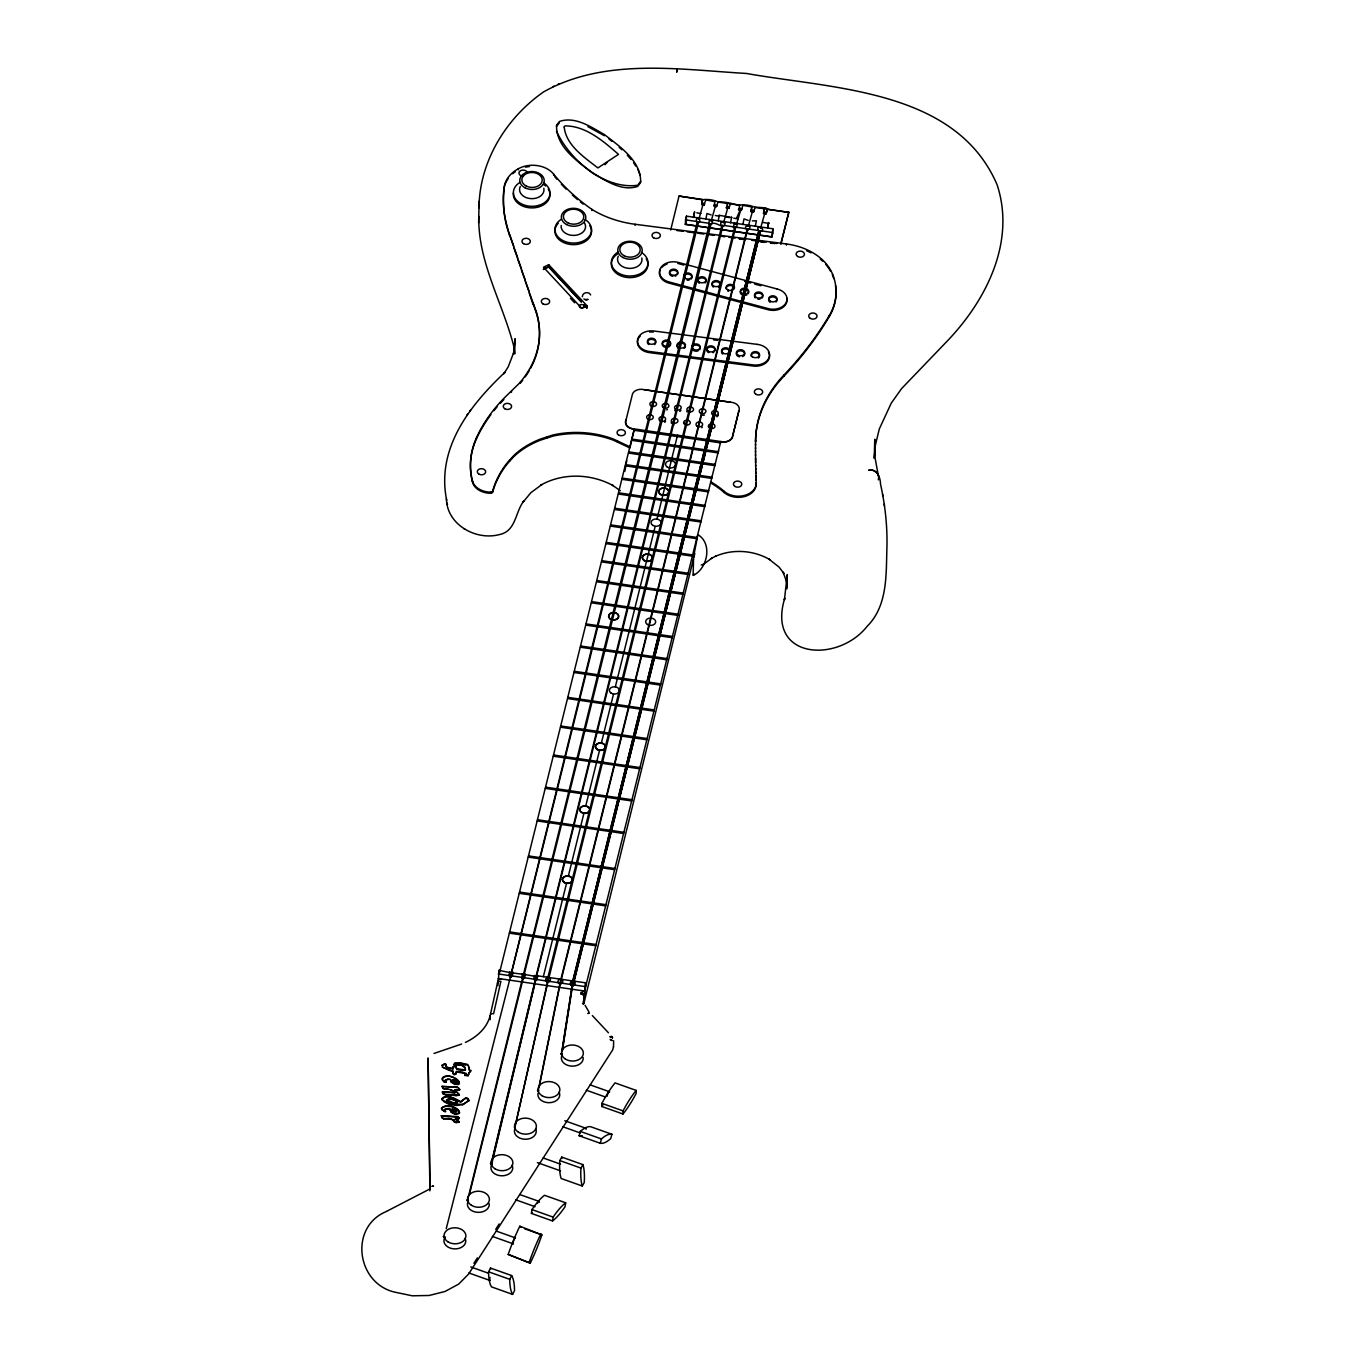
<?xml version="1.0" encoding="UTF-8"?>
<svg xmlns="http://www.w3.org/2000/svg" width="1364" height="1364" viewBox="0 0 1364 1364"><rect width="100%" height="100%" fill="white"/><g stroke="black" fill="none" stroke-linecap="round" stroke-linejoin="round"><path stroke-width="1.5" d="M755.52 448.654L755.554 444.016M755.537 445.141L755.588 440.504A159.366 116.929 1.5 0 1 783.771 375.219A481.424 353.242 1.5 0 0 829.363 315.391A81.908 60.101 1.5 0 0 832.5 273.993A57.765 42.386 1.5 0 0 786.448 243.968L635.113 224.276A90.263 66.222 1.5 0 1 591.874 209.374A216.569 158.906 1.5 0 1 553.682 174.149A24.109 17.698 1.5 0 0 518.337 168.727A36.657 26.888 1.5 0 0 504.015 188.334L503.981 189.477A185.709 136.247 1.5 0 0 507.749 229.868L517.587 257.489M459.532 1112.581C458.304 1115.496 452.575 1113.911 450.853 1111.728L450.342 1110.296M442.737 1077.918C453.905 1070.16 468.415 1091.217 451.416 1082.266L450.904 1080.902M456.36 1068.08L456.65 1068.95C458.85 1069.853 464.664 1071.848 465.448 1069.257M469.25 1068.609L469.284 1067.722M446.727 500.435C435.951 448.551 469.676 405.602 504.816 372.406L503.879 373.719L508.209 366.797L513.904 352.134L513.512 353.873L515.098 338.664L514.688 353.958L513.921 346.337L514.228 348.093C503.435 304.087 477.843 262.809 478.764 216.501M479.02 207.754C479.293 161.6 506.3 117.764 543.656 91.865C605.036 57.459 679.545 69.598 746.381 73.451C833.029 88.967 955.942 89.223 997.05 184.617C1016.129 242.28 985.695 301.495 946.036 342.313L901.638 388.552L891.289 403.079L879.269 429.063L875.347 445.38L874.239 458.202M428.108 1058.276L429.899 1190.823M442.311 1067.177C460.708 1073.332 450.035 1071.848 442.413 1066.921M454.655 1122.009L459.225 1122.026L455.269 1119.196L458.543 1118.957L459.293 1118.122L457.827 1116.587L441.322 1115.752L458.474 1117.338M441.936 1086.648L457.469 1087.057L459.668 1089.751L454.672 1089.972L459.668 1089.751M459.293 1094.832L445.193 1094.883L442.26 1092.649M442.158 1109.904C444.425 1110.057 447 1114.2 442.175 1109.512M454.979 1092.632L442.311 1091.729L454.979 1092.922M454.007 1121.43L451.808 1119.35L443.607 1118.821L442.055 1117.559A2.251 1.654 1.5 0 0 441.476 1115.991M442.669 1093.809L446.301 1094.354M448.057 1089.205C437.196 1088.54 451.774 1088.165 454.468 1091.967M445.312 1080.186L446.267 1082.266L443.368 1081.175M443.607 1118.821L442.055 1117.559M445.585 1065.318L445.687 1064.073L444.238 1063.749L441.919 1065.676M446.539 1100.441C448.722 1095.275 463.487 1103.885 453.82 1103.271C438.321 1101.277 453.53 1095.769 457.503 1102.896M447.511 1079.248C454.007 1080.032 446.301 1078.174 445.295 1080.527L446.267 1082.266M444.732 1109.989L448.108 1108.455L450.222 1109.853M450.12 1108.881L448.875 1108.455M451.416 1082.266L450.802 1080.049M450.853 1111.728L454.382 1113.672L459.378 1113.143M452.643 1080.629C460.486 1076.366 456.241 1088.557 452.797 1079.589M453.411 1072.786L453.274 1073.604M445.636 1065.932L447.545 1067.841L453.087 1068.762L446.574 1067.108M453.053 1066.733L456.053 1065.847L452.916 1067.501M452.234 1109C450.768 1111.779 458.048 1113.553 456.463 1110.296L452.234 1109L456.463 1110.688M456.173 1072.581C455.985 1076.503 450.973 1073.673 455.678 1074.184M453.615 1064.653L460.896 1064.807L464.936 1067.637M453.922 1064.721L454.689 1063.153L461.015 1063.102L467.255 1064.244L468.534 1066.273M453.752 1120.219L449.25 1118.31L443.624 1118.531M454.945 1084.602L451.416 1081.925M454.178 1120.85L453.752 1119.946M478.611 223.048L479.173 201.207M458.764 1121.31L455.406 1119.026M466.028 1073.587C442.175 1069.87 470.103 1071.183 464.766 1075.429L468.057 1075.719L468.704 1073.195M441.885 1086.187L456.411 1087.347M498.133 978.465L584.542 991.048L720.721 441.731A9.139 6.701 1.5 0 0 732.741 435.764L738.862 410.922L732.758 435.542A9.139 6.701 1.5 0 1 720.721 441.51L634.311 428.927A9.139 6.701 1.5 0 1 625.991 420.01L625.974 420.231A9.139 6.701 1.5 0 0 634.311 429.166L629.878 447.955L613.544 440.248A80.544 59.095 1.5 0 0 552.88 436.122L540.656 440.095A83.426 61.209 1.5 0 0 513.597 456.855L507.425 463.692A127.312 93.4 1.5 0 0 492.898 491.245L492.677 492.046A2.114 1.552 1.5 0 1 490.835 493.274L488.636 493.188A18.244 13.384 1.5 0 1 473.001 483.674L471.688 477.417A117.816 86.444 1.5 0 1 476.394 437.929A204.31 149.921 1.5 0 1 507.459 394.844L518.763 383.83A128.165 94.031 1.5 0 0 536.325 311.776L525.379 281.615M459.208 1122.316L456.139 1122.487M456.991 1118.838L455.269 1119.486M457.673 1119.605L459.293 1118.122M472.421 481.952L471.654 478.559A117.816 86.444 1.5 0 1 476.377 439.055L476.394 437.929M447.58 1094.32L456.139 1095.769L459.293 1095.104L454.672 1089.7M468.619 1100.373C468.21 1095.65 463.197 1099.333 461.407 1101.737C456.906 1100.509 445.721 1091.848 441.731 1099.401M460.452 1102.027L465.823 1097.798M462.72 1104.687L468.96 1100.458L462.72 1104.687L456.36 1105.437L448.705 1104.124L443.914 1101.669L441.748 1099.009M464.766 1075.429L466.028 1073.298M467.869 1064.977L465.175 1064.67M468.415 1099.094L466.829 1098.276M468.057 1075.719L468.858 1074.303M470.972 1070.859C468.244 1075.378 470.478 1069.018 470.819 1070.263M490.835 493.274L490.869 492.148A2.114 1.552 1.5 0 0 492.711 490.921L492.933 490.119A127.312 93.4 1.5 0 1 507.459 462.549L513.614 455.712A83.426 61.209 1.5 0 1 540.673 438.969L552.914 434.997A80.544 59.095 1.5 0 1 613.578 439.106L629.912 446.829M492.677 492.046L492.711 490.921M509.676 235.699L507.783 228.743A185.709 136.247 1.5 0 1 504.015 188.334M490.153 1019.692L490.256 1015.549M509.624 461.049L509.659 459.907M511.466 392.235L511.5 391.093M518.32 169.869L518.337 168.727M497.945 985.643L499.156 970.247C512.353 973.76 524.117 973.674 536.598 976.794M499.088 973.265L499.156 970.247M530.511 368.382A128.165 94.031 1.5 0 0 536.291 312.902L533.085 303.32M581.286 301.99L548.635 266.952L548.703 264.684L543.486 267.259L581.814 308.4L587.014 305.826L548.703 264.684M546.845 437.963L546.879 436.838M553.648 175.291L553.682 174.149M587.014 305.826L586.963 307.872L584.133 304.82M591.84 210.499L591.874 209.374M583.673 1002.659L583.911 995.72A2.916 1.961 13.9 0 0 581.235 993.009M535.66 980.443L534.483 979.625L536.683 980.102L537.842 975.874L546.896 977.187C542.275 982.762 552.113 984.331 550.186 977.664L559.257 978.994C554.568 984.586 564.508 986.138 562.531 979.471L571.601 980.784C566.964 986.343 576.784 987.877 574.875 981.262L585.582 982.813L584.269 1001.807L693.406 559.223M585.463 987.348L585.582 982.813M617.432 442.089L617.466 440.947M601.814 1106.494L601.899 1103.357A72.872 20.119 -70.4 0 1 615.045 1082.897L636.187 1090.416L636.101 1093.57A72.872 20.119 -70.4 0 1 622.973 1114.013L601.814 1106.494A72.872 20.119 -70.4 0 0 602.888 1105.164M613.493 1046.989L613.647 1040.749M635.078 225.418L635.113 224.276M632.112 437.997L632.078 439.123L718.504 451.706L718.521 450.563M499.531 972.788L634.311 428.927M622.973 1114.013L623.041 1110.876A72.872 20.119 -70.4 0 1 636.187 1090.416M625.974 420.231L632.095 395.611A9.139 6.701 1.5 0 1 644.115 389.661L730.541 402.227A9.139 6.701 1.5 0 1 738.862 411.144M702.545 199.485L702.187 201.48L702.545 199.485L679.05 196.058L702.528 199.826C706.688 198.82 714.259 199.945 718.163 202.094L739.578 205.214C743.721 204.208 751.291 205.333 755.196 207.481L788.818 212.375L780.873 244.378M677.516 435.218L656.954 519.275M772.757 233.159L771.836 236.961L685.41 224.395L685.529 219.86L686.45 216.16L772.859 228.743L772.74 233.261M686.331 220.695L686.45 216.16M701.914 204.037L703.977 205.112L704.659 204.191L702.272 202.69L701.931 204.805L701.966 202.69M705.887 219.11L706.944 213.517L711.19 214.898M714.872 201.616L705.819 199.962L703.977 205.112L701.948 204.464M718.163 202.094C726.432 201.429 732.008 204.071 739.578 205.214M718.231 220.9L719.288 215.307L731.769 217.507M712.196 476.087L712.161 477.212L625.735 464.647M715.367 463.317L715.333 464.442L628.906 451.876M720.721 441.51L720.686 442.874L634.277 430.291M727.234 203.065L726.62 208.402L729.28 208.095L727.796 206.22L726.108 207.652L728.666 208.351M730.575 222.809L731.633 217.115M724.114 492.455L724.148 491.33A86.375 63.375 1.5 0 0 711.326 482.157L711.309 483.282A86.375 63.375 1.5 0 1 724.114 492.455A18.226 13.367 1.5 0 0 744.556 496.53A18.226 13.367 1.5 0 0 756.219 483.777L756.236 482.651A18.226 13.367 1.5 0 1 744.573 495.405A18.226 13.367 1.5 0 1 724.148 491.33M741.846 208.811L741.01 210.499L738.453 209.442L740.567 208.129L741.436 210.192L742.869 205.35L751.922 207.004M742.92 224.497L743.977 218.905L748.222 220.405M751.564 208.675L750.933 211.573L753.508 212.221L753.627 210.363L751.308 210.039L751.922 206.663M754.19 210.602L753.61 211.88L755.213 207.14L765.937 207.908L767.54 209.272L788.818 212.375M755.264 226.407L756.406 220.798L752.348 220.883M755.588 440.504L755.554 441.629A159.366 116.929 1.5 0 1 783.737 376.362A481.424 353.242 1.5 0 0 829.329 316.516A81.908 60.101 1.5 0 0 835.467 285.502M763.704 211.676L764.317 208.522L763.635 213.364M767.079 210.891L765.698 214.08L763.294 213.381L764.829 211.608L766.125 213.79L767.557 208.931M767.608 228.197L768.665 222.502L767.608 228.095M768.802 223.389L762.629 222.383M771.836 236.961L772.859 228.743M780.907 243.252L788.835 212.034M786.414 245.111L786.448 243.968M783.737 376.362L783.771 375.219M786.909 588.89L787.301 574.602L784.402 599.836L784.777 598.08C766.091 659.272 837.752 663.705 867.214 626.247C888.169 605.292 885.969 573.579 886.958 546.367C887.384 525.43 885.031 504.51 880.513 484.084C880.411 477.212 876.984 468.415 868.646 470.239C874.392 469.028 880.377 473.717 878.297 479.889M829.329 316.516L829.363 315.391M832.5 273.993L832.483 275.119A81.908 60.101 1.5 0 1 833.745 278.546M874.256 457.98L874.75 439.225L875.023 457.605L878.075 474.212M714.242 206.169L714.889 201.275M751.359 209.868L751.274 211.556L753.61 211.539M452.814 1072.65L452.882 1071.49M582.309 296.772C582.223 292.425 588.822 290.975 590.68 294.897M452.865 1071.78L452.95 1070.74M456.292 1067.62L456.377 1066.597M624.865 471.296L626.741 460.606M701.966 203.031L702.187 201.139M531.397 1213.414L531.977 1209.595A72.872 20.119 -70.4 0 1 544.526 1195.29L565.685 1202.809L565.088 1206.646A72.872 20.119 -70.4 0 1 552.539 1220.933L531.397 1213.414A72.872 20.119 -70.4 0 0 532.369 1212.664M552.539 1220.933L553.136 1217.114A72.872 20.119 -70.4 0 1 565.685 1202.809M562.019 1050.416L572.079 985.797L759.356 231.71C752.911 222.502 769.927 230.209 758.759 231.488M561.917 1051.985L572.3 985.285M562.445 1050.468L572.505 985.865L760.396 231.727M571.465 985.575L573.085 985.541L760.379 231.454L758.793 230.942L760.379 231.42M538.098 1091.183L559.956 983.478M539.155 1087.074L560.161 984.058L747.438 229.987C755.622 224.787 740.754 224.259 747.233 229.97C749.774 228.368 743.892 229.442 748.052 229.936M453.189 1074.065L453.479 1072.957M739.578 204.873L738.981 210.192L741.01 210.158M455.968 1073.792L456.514 1071.644M510.988 976.897L509.88 975.908L511.142 976.794M511.364 976.573L510.375 975.72M513.154 972.276L512.165 976.266L510.767 976.88M525.498 974.084L524.509 978.056L522.48 978.568M698.658 222.468C696.083 224.378 695.094 215.7 699.186 219.11M699.596 219.058C700.687 224.037 696.919 222.076 697.874 221.65M537.842 975.874L536.99 976.726M710.627 223.594L709.416 224.054L711.019 224.548M711.872 223.696L708.786 223.815L709.502 219.519L711.104 220.883L712.775 219.996L711.872 223.696C716.236 220.968 725.375 231.727 725.119 221.786C723.193 224.77 719.97 218.052 720.925 225.009M548.413 982.216L546.811 981.722L548.209 981.381M550.186 977.664L548.516 978.568L546.896 977.187M560.161 984.058L560.553 983.171L559.172 983.222L559.734 984.007L747.012 229.919M562.531 979.471L561.678 980.324M734.071 227.907L735.725 227.72L734.19 227.225M736.56 227.277L733.474 227.396L734.19 223.116L735.793 224.48L737.464 223.594L736.56 227.277L745.614 228.606M572.88 985.729L572.113 984.706L572.079 985.797M574.875 981.262L574.022 982.114M746.824 229.834L747.83 229.084M497.553 982.574L490.273 1015.021C487.459 1027.433 477.349 1036.845 465.397 1042.42M493.598 1013.81L500.878 981.364A2.95 1.978 12.7 0 0 497.519 983.188M760.004 230.772L758.793 230.976L571.704 985.592L758.793 230.976L760.174 230.891M514.825 1127.755L547.612 981.688M515.763 1123.595L547.817 982.268L735.469 228.078M697.993 218.138L697.908 218.513M735.349 223.321L734.957 223.901M747.302 225.691L747.284 225.469M759.646 227.481L759.629 227.259M739.271 209.05C740.209 211.625 743.107 203.1 736.56 218.189M491.705 1164.208L535.677 980.477M491.125 1163.731L535.268 979.898M492.813 1158.104L535.472 980.477L722.75 226.39C724.403 224.719 719.527 226.117 722.971 225.384M670.679 230.039L679.05 196.058M685.41 224.395L686.331 220.576M697.14 222.4L510.358 976.812L508.942 975.499L509.863 971.799M522.088 978.397L522.207 973.606M467.409 1200.797C465.38 1198.82 470.409 1200.559 467.409 1200.797L709.416 224.054M710.917 224.395L469.369 1194.676M721.727 226.1L535.046 980.409L533.648 979.096L534.552 975.396M535.251 980.46L536.171 976.76M543.349 976.641L566.52 883.378M568.311 876.182L583.911 813.336M585.702 806.141L599.546 750.388M601.336 743.192L613.493 694.242M615.283 687.03L655.163 526.47M734.48 228.044L546.776 981.978M547.595 982.251L548.516 978.568M572.709 985.797L760.311 231.028M693.884 557.296L694.839 553.46M446.25 1228.623L510.579 976.3M456.36 1066.887L456.053 1065.847M442.107 1078.259L442.158 1079.299M441.459 1108.335C445.363 1103.544 455.525 1106.068 459.003 1110.927L459.532 1112.973M579.12 1135.752L580.314 1131.421A72.872 20.119 -70.4 0 1 590.765 1126.749L611.907 1134.268L610.714 1138.599A72.872 20.119 -70.4 0 1 600.262 1143.271L579.12 1135.752A72.872 20.119 -70.4 0 0 582.206 1135.581M600.262 1143.271L601.456 1138.94A72.872 20.119 -70.4 0 1 611.907 1134.268M491.108 1014.049L491.125 1013.981A2.95 1.978 12.7 0 1 492.694 1013.691M764.641 213.773L760.635 228.027M718.163 201.753L716.322 206.902C708.734 202.861 722.272 206.663 714.293 206.271M730.524 203.543L728.922 208.283M702.716 204.736C700.755 202.366 705.785 204.054 702.767 204.549M702.989 204.6L698.914 219.041M710.337 220.457L710.354 219.894M715.06 206.544C713.116 204.123 718.129 205.811 715.111 206.339M715.333 206.39L711.258 220.832M727.404 208.334C725.409 205.862 730.507 207.703 727.455 208.146M727.677 208.198L723.602 222.639M736.543 224.105L740.788 209.817M752.093 211.931C750.132 209.442 755.179 211.301 752.144 211.727M752.365 211.778L748.29 226.219M764.437 213.722C767.71 212.801 762.186 211.642 764.71 213.585M454.195 1120.577L454.161 1121.907M693.492 575.318C707.763 568.157 712.588 543.281 697.891 534.671L693.611 556.495L693.117 575.369L694.14 574.005M488.585 1271.811L490.511 1268.06L511.653 1275.579A72.872 20.119 -70.4 0 1 514.518 1290.617L512.608 1294.385L491.466 1286.866A72.872 20.119 -70.4 0 1 488.585 1271.811L509.744 1279.33A72.872 20.119 -70.4 0 0 512.608 1294.385M509.744 1279.33L511.653 1275.579M441.817 1098.958C446.71 1094.252 455.576 1098.429 460.094 1101.959M445.943 1064.397L445.636 1066.222M559.803 1160.576L561.763 1157.098L582.905 1164.617A72.872 20.119 -70.4 0 1 584.235 1182.554L582.292 1186.015L561.133 1178.496A72.872 20.119 -70.4 0 1 559.803 1160.576L580.962 1168.096A72.872 20.119 -70.4 0 0 582.292 1186.015M580.962 1168.096L582.905 1164.617M473.888 1263.286L477.349 1257.932M495.729 1229.322L499.173 1223.951M560.655 983.87L559.138 983.393M747.949 229.783L746.807 229.868M559.172 983.239L560.774 983.597M534.483 979.642L535.694 979.471M466.659 415.508L467.613 414.196M469.83 411.127L470.768 409.814M556.512 126.477L559.445 122.572M640.688 181.344L637.755 185.248C604.832 189.869 569.538 159.895 556.478 131.149M587.628 299.415L585.804 299.5M441.544 1108.062C446.591 1104.533 455.337 1106.409 458.986 1111.319M442.089 1065.062L445.67 1064.363M704.83 563.349L712.059 558.029M445.465 1080.066L447.494 1079.589M522.906 978.67L522.941 977.528L522.702 978.619M587.969 299.449L585.923 300.063L583.877 298.904M386.472 1211.454C348.57 1227.003 356.567 1284.394 395.85 1292.373L412.286 1295.8L429.166 1295.476L445.056 1291.469L458.747 1284.053L468.67 1273.976L612.675 1049.905L613.493 1046.87M704.25 563.963L701.215 564.969M711.053 558.558L716.271 555.881M543.435 269.305L548.652 266.713L581.286 301.768M543.418 269.526L548.635 266.952M386.779 1211.249L430.035 1188.879L428.091 1058.14M456.394 1087.637L457.469 1087.347M553.119 86.563L554.091 86.12M558.132 84.193L559.018 83.784M734.497 227.055L735.315 227.174M715.401 556.324C732.724 548.737 753.525 550.135 769.842 559.615L768.904 559.087L779.1 567.117L783.942 573.528L783.072 572.13L786.858 582.479L786.585 580.723L786.926 587.083M461.629 1044.04L433.991 1053.451M698.436 222.69L510.562 976.863L509.744 976.59M547.032 981.21L548.038 981.262M457.503 1102.504L454.417 1102.862M457.179 1081.976L452.797 1080.765M456.616 1111.387L452.234 1110.177M454.945 1084.261C467.852 1084.278 448.722 1071.712 442.737 1077.577L442.482 1080.339M462.737 1104.277L450.546 1104.346L442.089 1099.759M723.363 226.339L722.119 226.271M453.939 1064.431L462.208 1065.011L464.936 1067.364L465.431 1069.529M468.057 1075.429L464.766 1075.139M446.267 1081.925L444.221 1081.771M454.672 1063.443L461.015 1063.374L465.158 1064.96M447.477 1108.898L448.858 1108.847M453.837 1102.879L446.557 1100.032M465.363 1069.973L456.667 1068.677M447.222 1108.659L444.903 1109.137L445.704 1111.728M490.869 492.148L488.67 492.046A18.244 13.384 1.5 0 1 473.035 482.532L472.456 480.827M561.286 980.375L559.257 978.994M573.63 982.182L571.601 980.784M581.405 990.588L582.258 990.724A2.881 1.927 13.9 0 1 584.491 992.668M713.508 339.841L717.652 340.386M676.919 230.516L683.159 231.334M687.32 231.863L693.56 232.681M697.72 233.227L703.96 234.028M708.121 234.574L714.344 235.392M720.584 236.194L724.744 236.739M728.905 237.285L735.145 238.086M739.305 238.632L745.528 239.45M751.769 240.252L755.929 240.797M760.089 241.343L766.329 242.144M770.49 242.69L776.73 243.508M739.288 238.973L743.448 239.518M760.089 241.684L764.232 242.229M770.472 243.031L774.633 243.576M763.669 213.449L765.716 213.739M696.799 212.801L700.908 213.517M715.316 215.495L719.425 216.211L719.288 215.307M725.597 216.995L729.706 217.592M733.832 218.189L737.941 218.905M685.529 219.86L696.237 221.411M699.51 221.889L708.581 223.219M724.216 225.486L733.269 226.799M748.904 229.084L757.958 230.397M761.248 230.874L771.956 232.426M722.323 226.322L723.142 225.503M685.41 224.276L771.836 236.842M644.115 389.661L730.541 402.227M631.788 440.333L718.197 452.899M628.616 453.07L715.026 465.653M625.445 465.857L711.855 478.423M622.393 478.116L708.82 490.699M622.103 479.327L708.513 491.893M618.745 492.847L705.154 505.413M618.438 494.041L704.864 506.624M614.908 508.261L701.318 520.843M614.618 509.471L701.028 522.037M610.782 524.901L697.192 537.484M610.475 526.112L696.902 538.678M606.434 542.412L692.844 554.978M606.128 543.605L692.554 556.188M601.882 560.689L688.308 573.255M601.592 561.883L688.002 574.466M596.955 580.553L683.381 593.118M596.665 581.746L683.074 594.312M591.72 601.626L678.147 614.192M591.43 602.82L677.84 615.386M586.179 623.928L672.605 636.494M585.889 625.121L672.299 637.704M580.689 646.024L667.115 658.59M580.399 647.218L666.808 659.784M574.414 671.327L660.824 683.893M574.108 672.52L660.534 685.103M567.936 697.362L654.362 709.945M567.646 698.573L654.055 711.138M560.826 726.006L647.252 738.572M560.536 727.2L646.945 739.782M553.631 755.008L640.04 767.574M553.324 756.202L639.75 768.784M545.634 787.164L632.061 799.73M545.344 788.358L631.754 800.941M537.552 819.747L623.962 832.313M537.246 820.94L623.672 833.506M528.567 855.927L614.976 868.493M528.26 857.121L614.687 869.703M519.582 892.107L605.991 904.69M519.275 893.318L605.701 905.884M509.676 931.936L596.102 944.519M509.386 933.146L595.795 945.712M498.252 973.947L508.942 975.499M512.233 975.976L521.287 977.289M524.577 977.766L533.648 979.096M536.922 979.574L545.992 980.886M549.266 981.364L558.336 982.677M561.61 983.154L570.681 984.484M573.954 984.961L584.662 986.513M501.458 978.96L500.571 978.841A2.95 1.978 13.9 0 0 498.133 980.75M514.842 1126.664L514.399 1127.687M453.087 1079.862L457.469 1081.874M581.678 993.077L582.496 993.35A2.745 1.858 8.1 0 0 580.791 993.094M677.806 263.44L683.893 265.059M744.608 281.393L750.694 283.013M754.735 284.104L760.805 285.741M456.122 1122.76L454.161 1121.634M590.186 1084.874L609.418 1091.711M586.281 1090.194L605.514 1097.031M601.899 1103.357L623.041 1110.876M564.764 1120.748L585.923 1128.267M580.314 1131.421L601.456 1138.94M562.786 1126.732L580.109 1132.904M543.196 1157.968L560.519 1164.14M537.382 1162.605L560.468 1170.824M519.718 1194.523L538.951 1201.36M515.814 1199.843L535.046 1206.68M531.977 1209.595L553.136 1217.114M519.837 1226.185L541.9 1234.897A72.872 20.119 -70.4 0 1 530.255 1263.149L508.192 1254.437A72.872 20.119 -70.4 0 1 519.837 1226.185L520.758 1227.378M524.594 1228.759L541.9 1234.897M496.223 1231.078L515.456 1237.915M492.319 1236.398L513.478 1243.917A3.171 0.87 -70.4 0 1 513.341 1241.649A3.171 0.87 -70.4 0 1 514.876 1238.307M508.192 1254.437L530.255 1263.149M470.819 1266.951L488.124 1273.106M468.824 1272.953L490 1280.472M537.876 1091.132L537.535 1090.16L538.916 1090.586M446.42 498.661C446.727 524.646 475.985 540.894 499.412 534.569C516.24 531.21 515.063 511.926 523.947 500.844L523.026 502.174L530.903 492.66L541.883 484.544L540.894 485.073C562.906 472.592 591.209 473.615 613.186 485.635L612.283 485.09L620.296 490.716M450.563 1089.734L454.877 1092.325M490.904 1164.242L490.426 1163.356L491.722 1163.407M465.823 1098.191L466.812 1098.685M587.935 126.664L604.388 135.718M463.845 528.618L464.817 529.147M444.221 1082.112L442.737 1080.1M608.975 139.094L612.027 141.362M454.672 1089.972L459.446 1094.627M619.188 147.295L621.916 149.767M458.628 1087.978L459.668 1089.478M592.351 1015.6L608.446 1032.77M584.116 305.042L586.963 308.094M570.391 298.256L574.653 302.825M627.252 155.155L631.14 159.554M450.853 1111.336L450.239 1109.461M588.924 1011.883L585.02 1005.251M441.322 1115.752L441.476 1116.264A2.251 1.654 1.5 0 1 442.038 1117.849M633.544 162.674L635.726 166.016M468.943 1100.85L468.278 1099.418M442.754 1087.551L443.351 1088.83M442.396 1086.784L442.754 1087.824M468.551 1066L469.267 1068.012M637.926 169.341L640.023 174.831M509.693 234.557L513.648 245.997M513.614 247.123L521.508 268.981M517.553 258.614L525.413 280.473M521.474 270.106L529.283 291.981M529.249 293.124L533.051 304.462M469.284 1069.546L469.438 1070.467M452.984 1067.893L453.087 1068.762M450.683 1079.47L450.785 1080.39M571.499 985.354L573.119 985.405M447.153 503.026L447.46 504.782M882.559 494.109L882.849 495.865M884.213 504.168L884.503 505.925M878.109 474.314L878.399 476.07M441.595 1108.369L441.714 1109.512M456.292 1067.347L456.36 1068.37M452.933 1067.211L452.967 1068.183M584.338 999.539L584.321 1000.153A2.881 1.927 13.9 0 1 583.178 1001.278M756.116 479.139L756.219 483.777M468.687 1072.598L468.704 1073.468M755.98 475.627L756.082 480.264M755.878 472.114L755.963 476.752M755.792 468.602L755.861 473.24M469.267 1068.336L469.284 1069.819M755.707 465.09L755.758 469.728M755.69 466.215L755.605 458.065M755.622 462.703L755.571 454.553M755.554 451.041L755.537 455.678M755.554 447.528L755.52 452.166M503.981 189.477A36.657 26.888 1.5 0 1 508.209 178.479M512.625 173.757A36.657 26.888 1.5 0 1 515.319 171.694M583.161 204.106A216.569 158.906 1.5 0 1 580.382 201.889M577.654 199.638A216.569 158.906 1.5 0 1 572.369 195.035M566.094 189.085A216.569 158.906 1.5 0 1 561.354 184.174M556.853 179.144A216.569 158.906 1.5 0 1 554.705 176.57M806.499 250.652A57.765 42.386 1.5 0 1 810.983 252.852M820.276 259.092A57.765 42.386 1.5 0 1 822.577 261.138M825.697 264.36A57.765 42.386 1.5 0 1 830.676 271.385M525.481 167.192A24.109 17.698 1.5 0 1 529.42 166.544M529.539 370.121A128.165 94.031 1.5 0 1 525.191 376.89M522.753 380.181A128.165 94.031 1.5 0 1 520.127 383.386M476.36 439.055A204.31 149.921 1.5 0 1 490.887 414.605M493.887 410.735A204.31 149.921 1.5 0 1 497.042 406.932M500.366 403.198A204.31 149.921 1.5 0 1 503.828 399.55M512.08 1165.146A10.929 8.014 1.5 0 1 501.372 1175.785A10.929 8.014 1.5 0 1 491.91 1164.293M489.216 1203.764A10.929 8.014 1.5 0 1 476.462 1212.221A10.929 8.014 1.5 0 1 468.432 1200.849M465.107 1238.256A10.929 8.014 1.5 0 1 454.4 1248.895A10.929 8.014 1.5 0 1 444.937 1237.404M535.575 1128.608A10.929 8.014 1.5 0 1 526.282 1139.23A10.929 8.014 1.5 0 1 514.552 1129.733M559.069 1092.053A10.929 8.014 1.5 0 1 549.777 1102.675A10.929 8.014 1.5 0 1 538.047 1093.178M583.178 1057.543A10.929 8.014 1.5 0 1 570.425 1066A10.929 8.014 1.5 0 1 562.377 1054.628M585.344 1128.642A3.171 0.87 -70.4 0 1 586.247 1128.693M490.256 1280.387A3.171 0.87 -70.4 0 1 490.068 1277.42M537.331 1203.542A3.171 0.87 -70.4 0 1 539.309 1202.281M607.151 1096.179A3.171 0.87 -70.4 0 1 608.31 1092.854A3.171 0.87 -70.4 0 1 609.623 1091.831M669.4 341.017A4.177 3.052 1.5 0 1 668.224 345.945A4.177 3.052 1.5 0 1 662.29 343.387A4.177 3.052 1.5 0 1 667.525 340.216M640.279 335.97A14.186 10.4 1.5 0 0 649.878 352.679L753.644 366.098A14.186 10.4 1.5 0 0 768.409 351.878M649.622 332.049A14.186 10.4 1.5 0 1 653.322 332.066M693.969 345.45A4.177 3.052 1.5 0 1 699.016 345.996A4.177 3.052 1.5 0 1 699.681 349.695M698.163 350.804A4.177 3.052 1.5 0 1 693.134 350.258M692.469 349.61A4.177 3.052 1.5 0 1 692.042 348.877M692.042 347.291A4.177 3.052 1.5 0 1 693.117 345.927M655.214 343.95A4.177 3.052 1.5 0 1 654.549 344.563M648.65 344.512A4.177 3.052 1.5 0 1 650.509 339.414A4.177 3.052 1.5 0 1 655.624 343.217M670.457 345.126A4.177 3.052 1.5 0 1 670.031 345.859M669.383 346.49A4.177 3.052 1.5 0 1 668.513 346.968M665.342 347.24A4.177 3.052 1.5 0 1 663.484 346.422M662.819 345.791A4.177 3.052 1.5 0 1 663.109 342.398A4.177 3.052 1.5 0 1 667.49 341.341M668.496 341.665A4.177 3.052 1.5 0 1 670.594 344.342M660.074 270.089A14.186 10.4 1.5 0 0 669.434 283.218L768.631 309.867A14.186 10.4 1.5 0 0 786.636 297.846M661.625 267.634A14.186 10.4 1.5 0 1 667.013 264.036M708.598 426.813A3.342 2.455 1.5 0 1 709.075 426.284M717.907 415.815A3.342 2.455 1.5 0 1 716.782 416.77M718.214 414.571A3.342 2.455 1.5 0 1 718.163 415.202M702.289 427.188A3.342 2.455 1.5 0 1 701.812 427.716M704.438 414.98A3.342 2.455 1.5 0 1 702.818 415.372M687.064 411.928A3.342 2.455 1.5 0 1 686.876 411.297M683.91 423.232A3.342 2.455 1.5 0 1 684.387 422.687M673.987 424.92A3.342 2.455 1.5 0 1 673.151 424.716M671.446 423.3A3.342 2.455 1.5 0 1 671.259 422.67M680.875 410.428A3.342 2.455 1.5 0 1 679.749 411.382M675.692 411.178A3.342 2.455 1.5 0 1 674.703 410.138M667.405 409.592A3.342 2.455 1.5 0 1 666.638 409.865M665.513 421.203A3.342 2.455 1.5 0 1 664.779 422.329M523.503 176.212A4.177 3.052 1.5 0 1 519.053 173.62A4.177 3.052 1.5 0 1 522.105 170.176A4.177 3.052 1.5 0 1 527.101 172.171M739.476 356.822A4.177 3.052 1.5 0 1 736.918 352.304A4.177 3.052 1.5 0 1 743.482 351.742A4.177 3.052 1.5 0 1 742.63 356.55M677.073 346.166A4.177 3.052 1.5 0 1 682.835 343.404A4.177 3.052 1.5 0 1 684.199 348.4M678.3 348.349A4.177 3.052 1.5 0 1 677.226 346.95M758.981 357.351A4.177 3.052 1.5 0 1 758.316 357.982M751.342 356.55A4.177 3.052 1.5 0 1 755.349 352.73A4.177 3.052 1.5 0 1 759.39 356.618M713.849 352.236A4.177 3.052 1.5 0 1 712.98 352.713M708.82 352.662A4.177 3.052 1.5 0 1 707.115 348.707A4.177 3.052 1.5 0 1 712.315 347.172A4.177 3.052 1.5 0 1 714.924 350.872M729.331 353.532A4.177 3.052 1.5 0 1 728.666 354.146M722.767 354.094A4.177 3.052 1.5 0 1 722.102 353.447M721.692 352.713A4.177 3.052 1.5 0 1 724.625 348.996A4.177 3.052 1.5 0 1 729.74 351.213M684.012 275.784A4.177 3.052 1.5 0 1 690.031 274.573A4.177 3.052 1.5 0 1 690.985 279.143M689.212 280.029A4.177 3.052 1.5 0 1 687.064 280.132M684.37 278.836A4.177 3.052 1.5 0 1 683.876 278.12M712.213 285.741A4.177 3.052 1.5 0 1 716.322 281.7A4.177 3.052 1.5 0 1 719.919 286.082M719.322 286.764A4.177 3.052 1.5 0 1 718.521 287.293M713.457 287.054A4.177 3.052 1.5 0 1 712.707 286.457M705.734 282.28A4.177 3.052 1.5 0 1 705.154 282.945M699.272 283.252A4.177 3.052 1.5 0 1 700.55 278.051A4.177 3.052 1.5 0 1 706.075 281.53M672.895 276.329A4.177 3.052 1.5 0 1 669.605 272.476A4.177 3.052 1.5 0 1 675.061 270.464A4.177 3.052 1.5 0 1 677.397 274.658M676.015 275.869A4.177 3.052 1.5 0 1 675.044 276.21M770.131 302.297A4.177 3.052 1.5 0 1 769.62 297.966A4.177 3.052 1.5 0 1 775.502 297.676A4.177 3.052 1.5 0 1 775.997 301.99M754.497 296.38A4.177 3.052 1.5 0 1 759.901 293.277A4.177 3.052 1.5 0 1 761.828 298.187M760.072 299.074A4.177 3.052 1.5 0 1 757.907 299.176M755.23 297.881A4.177 3.052 1.5 0 1 754.718 297.164M728.529 291.299A4.177 3.052 1.5 0 1 727.626 290.873M726.142 288.776A4.177 3.052 1.5 0 1 728.376 285.809A4.177 3.052 1.5 0 1 732.997 286.252M743.738 295.374A4.177 3.052 1.5 0 1 740.447 291.521A4.177 3.052 1.5 0 1 745.903 289.509A4.177 3.052 1.5 0 1 748.256 293.703M746.858 294.897A4.177 3.052 1.5 0 1 745.903 295.255M605.087 164.669A4.331 2.131 -50.8 0 1 607.372 162.316M583.127 304.922A2.336 1.722 1.5 0 1 580.604 307.735M580.092 307.497A2.336 1.722 1.5 0 1 582.036 304.53M611.993 1040.527A2.762 1.722 32.7 0 0 610.117 1039.487A2.762 1.739 31.5 0 1 612.01 1040.493M612.436 1038.004A2.898 1.62 -41.5 0 0 609.844 1036.964A2.898 1.603 -42.7 0 1 612.402 1037.97M583.622 1002.659A2.898 1.961 7.3 0 1 583.127 1004.075A2.898 1.961 6.3 0 0 583.639 1002.625M583.775 1001.841A3.035 2.063 7.2 0 1 583.451 1003.017A3.035 2.063 8.1 0 0 583.775 1001.875A2.916 1.961 13.9 0 1 583.195 1003.341M581.235 993.111A2.762 1.876 7.2 0 1 582.479 993.435M585.446 1128.54A3.171 0.87 -70.4 0 1 586.264 1128.829M561.763 1157.098A72.872 20.119 -70.4 0 1 562.087 1158.207M529.334 1261.956A72.872 20.119 -70.4 0 1 540.997 1233.704M490.511 1268.06A72.872 20.119 -70.4 0 1 490.955 1268.878M548.26 188.999A18.312 13.435 1.5 0 1 534.79 207.737A18.312 13.435 1.5 0 1 513.41 193.023M543.452 184.31A18.312 13.435 1.5 0 1 545.702 186.016M543.486 182.725A18.312 13.435 1.5 0 1 544.986 202.281A18.312 13.435 1.5 0 1 518.337 201.906A18.312 13.435 1.5 0 1 519.94 182.401M585.054 219.485A18.312 13.435 1.5 0 1 586.554 239.024A18.312 13.435 1.5 0 1 559.905 238.666A18.312 13.435 1.5 0 1 561.525 219.161M584.423 222.809A12.225 8.968 1.5 0 1 575.438 235.307A12.225 8.968 1.5 0 1 561.167 225.503M543.81 188.3A12.225 8.968 1.5 0 1 530.681 198.615A12.225 8.968 1.5 0 1 520.298 186.476M641.489 252.459A18.312 13.435 1.5 0 1 642.973 271.999A18.312 13.435 1.5 0 1 616.34 271.641A18.312 13.435 1.5 0 1 617.943 252.135M589.828 225.759A18.312 13.435 1.5 0 1 571.584 244.582A18.312 13.435 1.5 0 1 558.234 223.287M641.813 258.035A12.225 8.968 1.5 0 1 628.668 268.35A12.225 8.968 1.5 0 1 618.284 256.193M646.263 258.734A18.312 13.435 1.5 0 1 638.761 275.954A18.312 13.435 1.5 0 1 614.618 271.692A18.312 13.435 1.5 0 1 617.909 253.721M556.546 125.335C555.949 147.039 577.484 161.242 592.777 173.228C606.042 180.747 621.882 191.812 637.721 186.374L640.654 182.469C641.251 160.781 619.716 146.562 604.423 134.593C591.158 127.074 575.318 116.008 559.479 121.447L556.546 125.335M564.184 126.903C566.026 145.402 584.389 157.337 597.892 167.942L618.506 154.371C603.587 141.327 585.719 125.727 564.935 125.897L564.184 126.903M693.543 217.319L694.6 211.727L693.543 217.422M432.2 1186.271L432.2 1186.305A2.898 1.978 2.3 0 1 433.547 1186.22A2.898 1.978 -0.9 0 0 432.2 1186.305M676.834 70.536L676.749 72.224L677.038 69.428L676.834 70.536M443.368 1236.568L444.937 1237.097L443.368 1236.568M560.809 1053.861L562.394 1054.287L560.809 1053.861M757.122 344.359L653.356 330.94A14.186 10.4 1.5 0 0 637.551 339.807A14.186 10.4 1.5 0 0 649.895 351.554L753.661 364.972A14.186 10.4 1.5 0 0 769.466 356.089A14.186 10.4 1.5 0 0 757.122 344.359M777.037 288.963L677.84 262.297A14.186 10.4 1.5 0 0 660.108 268.947A14.186 10.4 1.5 0 0 669.468 282.075L768.648 308.741A14.186 10.4 1.5 0 0 786.38 302.092A14.186 10.4 1.5 0 0 777.037 288.963M589.009 1013.145L588.992 1013.111A2.728 1.535 -41.5 0 0 587.935 1013.571A2.745 1.5 -43.5 0 1 588.992 1013.111M564.167 882.542A5.013 3.666 1.5 0 0 572.334 880.496A5.013 3.666 1.5 0 0 565.719 876.302A5.013 3.666 1.5 0 0 564.167 882.542M581.576 812.501A5.013 3.666 1.5 0 0 589.725 810.455A5.013 3.666 1.5 0 0 583.11 806.26A5.013 3.666 1.5 0 0 581.576 812.501M597.193 749.552A5.013 3.666 1.5 0 0 605.36 747.506A5.013 3.666 1.5 0 0 598.745 743.312A5.013 3.666 1.5 0 0 597.193 749.552M611.157 693.168A5.013 3.666 1.5 0 0 619.307 691.122A5.013 3.666 1.5 0 0 612.709 686.927A5.013 3.666 1.5 0 0 611.157 693.168M647.44 624.507A5.013 3.666 1.5 0 0 655.607 622.461A5.013 3.666 1.5 0 0 648.991 618.267A5.013 3.666 1.5 0 0 647.44 624.507M610.407 619.12A5.013 3.666 1.5 0 0 618.574 617.074A5.013 3.666 1.5 0 0 611.959 612.879A5.013 3.666 1.5 0 0 610.407 619.12M644.132 560.604A5.013 3.666 1.5 0 0 652.299 558.558A5.013 3.666 1.5 0 0 645.683 554.364A5.013 3.666 1.5 0 0 644.132 560.604M652.827 525.413A5.013 3.666 1.5 0 0 660.977 523.367A5.013 3.666 1.5 0 0 654.362 519.173A5.013 3.666 1.5 0 0 652.827 525.413M667.303 467.085A5.013 3.666 1.5 0 0 675.47 465.039A5.013 3.666 1.5 0 0 668.854 460.844A5.013 3.666 1.5 0 0 667.303 467.085M660.534 494.535A5.013 3.666 1.5 0 0 668.701 492.489A5.013 3.666 1.5 0 0 662.086 488.295A5.013 3.666 1.5 0 0 660.534 494.535M565.429 1059.095A10.929 8.014 1.5 0 0 583.195 1054.543A10.929 8.014 1.5 0 0 568.669 1045.455A10.929 8.014 1.5 0 0 565.429 1059.095M518.439 1132.205A10.929 8.014 1.5 0 0 536.205 1127.636A10.929 8.014 1.5 0 0 521.696 1118.565A10.929 8.014 1.5 0 0 518.439 1132.205M494.962 1168.76A10.929 8.014 1.5 0 0 512.728 1164.191A10.929 8.014 1.5 0 0 498.201 1155.12A10.929 8.014 1.5 0 0 494.962 1168.76M471.467 1205.316A10.929 8.014 1.5 0 0 489.233 1200.746A10.929 8.014 1.5 0 0 474.723 1191.659A10.929 8.014 1.5 0 0 471.467 1205.316M447.972 1241.854A10.929 8.014 1.5 0 0 465.738 1237.301A10.929 8.014 1.5 0 0 451.228 1228.214A10.929 8.014 1.5 0 0 447.972 1241.854M541.934 1095.65A10.929 8.014 1.5 0 0 559.7 1091.098A10.929 8.014 1.5 0 0 545.191 1082.01A10.929 8.014 1.5 0 0 541.934 1095.65M752.451 356.788A4.177 3.052 1.5 0 0 759.424 355.493A4.177 3.052 1.5 0 0 754.309 351.69A4.177 3.052 1.5 0 0 752.451 356.788M737.634 354.879A4.177 3.052 1.5 0 0 744.591 353.583A4.177 3.052 1.5 0 0 739.476 349.781A4.177 3.052 1.5 0 0 737.634 354.879M722.801 352.952A4.177 3.052 1.5 0 0 729.774 351.656A4.177 3.052 1.5 0 0 724.659 347.854A4.177 3.052 1.5 0 0 722.801 352.952M693.151 349.133A4.177 3.052 1.5 0 0 700.124 347.82A4.177 3.052 1.5 0 0 695.009 344.018A4.177 3.052 1.5 0 0 693.151 349.133M648.684 343.37A4.177 3.052 1.5 0 0 655.658 342.074A4.177 3.052 1.5 0 0 650.543 338.272A4.177 3.052 1.5 0 0 648.684 343.37M678.334 347.206A4.177 3.052 1.5 0 0 685.308 345.91A4.177 3.052 1.5 0 0 680.193 342.108A4.177 3.052 1.5 0 0 678.334 347.206M707.984 351.042A4.177 3.052 1.5 0 0 714.958 349.747A4.177 3.052 1.5 0 0 709.826 345.945A4.177 3.052 1.5 0 0 707.984 351.042M770.166 301.154A4.177 3.052 1.5 0 0 776.951 299.432A4.177 3.052 1.5 0 0 771.427 295.954A4.177 3.052 1.5 0 0 770.166 301.154M755.997 297.352A4.177 3.052 1.5 0 0 762.783 295.63A4.177 3.052 1.5 0 0 757.259 292.152A4.177 3.052 1.5 0 0 755.997 297.352M741.811 293.533A4.177 3.052 1.5 0 0 748.614 291.811A4.177 3.052 1.5 0 0 743.09 288.333A4.177 3.052 1.5 0 0 741.811 293.533M713.474 285.928A4.177 3.052 1.5 0 0 720.277 284.206A4.177 3.052 1.5 0 0 714.736 280.728A4.177 3.052 1.5 0 0 713.474 285.928M670.969 274.505A4.177 3.052 1.5 0 0 677.755 272.783A4.177 3.052 1.5 0 0 672.23 269.305A4.177 3.052 1.5 0 0 670.969 274.505M699.306 282.109A4.177 3.052 1.5 0 0 706.092 280.387A4.177 3.052 1.5 0 0 700.567 276.909A4.177 3.052 1.5 0 0 699.306 282.109M685.137 278.307A4.177 3.052 1.5 0 0 691.923 276.585A4.177 3.052 1.5 0 0 686.399 273.107A4.177 3.052 1.5 0 0 685.137 278.307M727.643 289.731A4.177 3.052 1.5 0 0 734.446 288.009A4.177 3.052 1.5 0 0 728.905 284.53A4.177 3.052 1.5 0 0 727.643 289.731M651.054 405.892A3.342 2.455 1.5 0 0 656.493 404.528A3.342 2.455 1.5 0 0 652.077 401.732A3.342 2.455 1.5 0 0 651.054 405.892M647.781 419.055A3.342 2.455 1.5 0 0 653.22 417.691A3.342 2.455 1.5 0 0 648.804 414.895A3.342 2.455 1.5 0 0 647.781 419.055M660.125 420.862A3.342 2.455 1.5 0 0 665.564 419.498A3.342 2.455 1.5 0 0 661.148 416.702A3.342 2.455 1.5 0 0 660.125 420.862M663.398 407.683A3.342 2.455 1.5 0 0 668.837 406.319A3.342 2.455 1.5 0 0 664.421 403.522A3.342 2.455 1.5 0 0 663.398 407.683M709.502 428.04A3.342 2.455 1.5 0 0 714.941 426.676A3.342 2.455 1.5 0 0 710.542 423.88A3.342 2.455 1.5 0 0 709.502 428.04M712.775 414.878A3.342 2.455 1.5 0 0 718.214 413.514A3.342 2.455 1.5 0 0 713.815 410.717A3.342 2.455 1.5 0 0 712.775 414.878M700.431 413.07A3.342 2.455 1.5 0 0 705.87 411.706A3.342 2.455 1.5 0 0 701.454 408.91A3.342 2.455 1.5 0 0 700.431 413.07M697.157 426.25A3.342 2.455 1.5 0 0 702.596 424.886A3.342 2.455 1.5 0 0 698.197 422.09A3.342 2.455 1.5 0 0 697.157 426.25M684.813 424.443A3.342 2.455 1.5 0 0 690.252 423.079A3.342 2.455 1.5 0 0 685.853 420.283A3.342 2.455 1.5 0 0 684.813 424.443M688.087 411.28A3.342 2.455 1.5 0 0 693.526 409.916A3.342 2.455 1.5 0 0 689.11 407.12A3.342 2.455 1.5 0 0 688.087 411.28M675.743 409.49A3.342 2.455 1.5 0 0 681.182 408.126A3.342 2.455 1.5 0 0 676.766 405.33A3.342 2.455 1.5 0 0 675.743 409.49M672.469 422.652A3.342 2.455 1.5 0 0 677.908 421.288A3.342 2.455 1.5 0 0 673.509 418.492A3.342 2.455 1.5 0 0 672.469 422.652M653.509 237.745A4.177 3.052 1.5 0 0 660.312 236.04A4.177 3.052 1.5 0 0 654.805 232.545A4.177 3.052 1.5 0 0 653.509 237.745M797.599 256.466A4.177 3.052 1.5 0 0 804.402 254.761A4.177 3.052 1.5 0 0 798.895 251.266A4.177 3.052 1.5 0 0 797.599 256.466M810.199 318.358A4.177 3.052 1.5 0 0 817.002 316.653A4.177 3.052 1.5 0 0 811.478 313.157A4.177 3.052 1.5 0 0 810.199 318.358M755.809 394.213A4.177 3.052 1.5 0 0 762.612 392.508A4.177 3.052 1.5 0 0 757.105 389.013A4.177 3.052 1.5 0 0 755.809 394.213M734.923 486.437A4.177 3.052 1.5 0 0 741.726 484.732A4.177 3.052 1.5 0 0 736.219 481.236A4.177 3.052 1.5 0 0 734.923 486.437M618.54 434.98A4.177 3.052 1.5 0 0 625.343 433.275A4.177 3.052 1.5 0 0 619.836 429.779A4.177 3.052 1.5 0 0 618.54 434.98M478.798 474.041A4.177 3.052 1.5 0 0 485.601 472.336A4.177 3.052 1.5 0 0 480.094 468.841A4.177 3.052 1.5 0 0 478.798 474.041M504.731 408.706A4.177 3.052 1.5 0 0 511.534 407.001A4.177 3.052 1.5 0 0 506.027 403.505A4.177 3.052 1.5 0 0 504.731 408.706M542.804 303.78A4.177 3.052 1.5 0 0 549.607 302.075A4.177 3.052 1.5 0 0 544.1 298.58A4.177 3.052 1.5 0 0 542.804 303.78M523.452 243.645A4.177 3.052 1.5 0 0 530.255 241.94A4.177 3.052 1.5 0 0 524.748 238.444A4.177 3.052 1.5 0 0 523.452 243.645M660.551 494.314A5.013 3.666 1.5 0 0 668.701 492.268A5.013 3.666 1.5 0 0 662.103 488.073A5.013 3.666 1.5 0 0 660.551 494.314M644.132 560.365A5.013 3.666 1.5 0 0 652.299 558.319A5.013 3.666 1.5 0 0 645.683 554.125A5.013 3.666 1.5 0 0 644.132 560.365M610.407 618.898A5.013 3.666 1.5 0 0 618.574 616.852A5.013 3.666 1.5 0 0 611.959 612.658A5.013 3.666 1.5 0 0 610.407 618.898M597.21 749.33A5.013 3.666 1.5 0 0 605.36 747.284A5.013 3.666 1.5 0 0 598.762 743.09A5.013 3.666 1.5 0 0 597.21 749.33M581.576 812.279A5.013 3.666 1.5 0 0 589.725 810.233A5.013 3.666 1.5 0 0 583.127 806.039A5.013 3.666 1.5 0 0 581.576 812.279M564.184 882.32A5.013 3.666 1.5 0 0 572.334 880.274A5.013 3.666 1.5 0 0 565.736 876.08A5.013 3.666 1.5 0 0 564.184 882.32M583.792 996.419A2.898 1.961 7.3 0 0 580.706 993.862A2.898 1.961 6.3 0 1 583.792 996.385M583.161 1003.682A2.898 1.961 7.2 0 0 583.673 1002.267A2.898 1.961 6.3 0 1 583.161 1003.665M583.843 996.027A2.916 1.978 7.2 0 0 581.183 993.504A2.916 1.978 6.3 0 1 583.843 995.993M524.97 187.772A12.225 8.968 1.5 0 0 544.185 181.463A12.225 8.968 1.5 0 0 526.862 172.307A12.225 8.968 1.5 0 0 524.97 187.772M526.163 185.998A10.179 7.468 1.5 0 0 542.173 180.747A10.179 7.468 1.5 0 0 527.749 173.126A10.179 7.468 1.5 0 0 526.163 185.998M566.537 224.531A12.225 8.968 1.5 0 0 585.753 218.223A12.225 8.968 1.5 0 0 568.447 209.067A12.225 8.968 1.5 0 0 566.537 224.531M567.731 222.741A10.179 7.468 1.5 0 0 583.741 217.49A10.179 7.468 1.5 0 0 569.317 209.868A10.179 7.468 1.5 0 0 567.731 222.741M624.166 255.733A10.179 7.468 1.5 0 0 640.159 250.482A10.179 7.468 1.5 0 0 625.735 242.843A10.179 7.468 1.5 0 0 624.166 255.733M622.973 257.506A12.225 8.968 1.5 0 0 642.188 251.198A12.225 8.968 1.5 0 0 624.865 242.042A12.225 8.968 1.5 0 0 622.973 257.506"/></g></svg>
